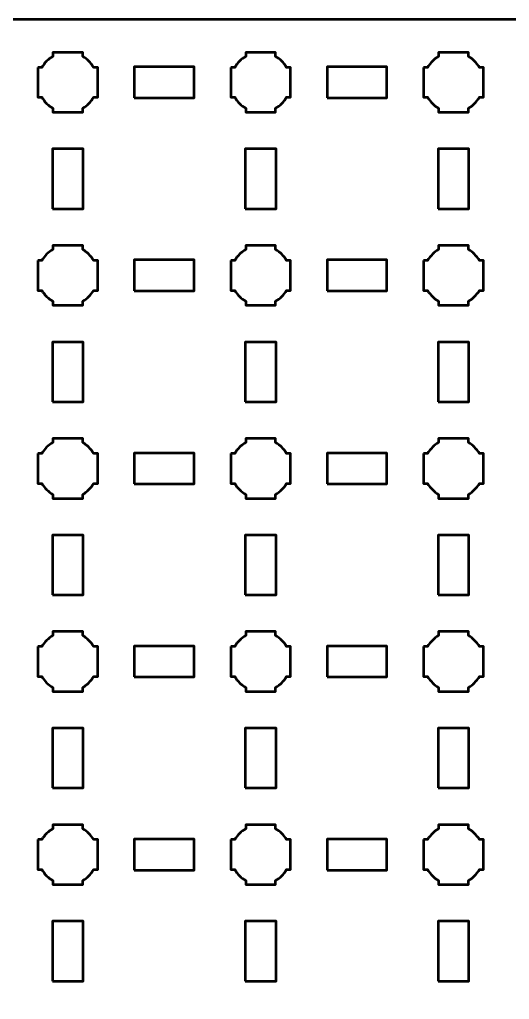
# Model space of a CAD drawing. Header units: centimetres. Extents: x -31.1 to 10.2, y -35.5 to 5.8.
# Drawn here: x -11 to -5.92, y -4.35 to 5.8 of the extents above; entities that cross this region are included whole.
import ezdxf

# ---------------------------------------------------------------- set-up
doc = ezdxf.new("R2010")
doc.units = ezdxf.units.CM
doc.header["$MEASUREMENT"] = 0
doc.layers.add('Layer 1', color=7, linetype='Continuous')

msp = doc.modelspace()

# ---------------------------------------------------------------- linework, layer by layer
at = {"layer": 'Layer 1', "color": 250, "lineweight": 53}
for points in [[(-9.81, 4.99), (-9.19, 4.99), (-9.19, 5.31), (-9.81, 5.31), (-9.81, 4.99)], [(-7.81, 4.99), (-7.19, 4.99), (-7.19, 5.31), (-7.81, 5.31), (-7.81, 4.99)], [(-10.66, 3.84), (-10.34, 3.84), (-10.34, 4.46), (-10.66, 4.46), (-10.66, 3.84)], [(-8.66, 3.84), (-8.34, 3.84), (-8.34, 4.46), (-8.66, 4.46), (-8.66, 3.84)], [(-6.66, 3.84), (-6.34, 3.84), (-6.34, 4.46), (-6.66, 4.46), (-6.66, 3.84)], [(-9.81, 2.99), (-9.19, 2.99), (-9.19, 3.31), (-9.81, 3.31), (-9.81, 2.99)], [(-7.81, 2.99), (-7.19, 2.99), (-7.19, 3.31), (-7.81, 3.31), (-7.81, 2.99)], [(-10.66, 1.84), (-10.34, 1.84), (-10.34, 2.46), (-10.66, 2.46), (-10.66, 1.84)], [(-8.66, 1.84), (-8.34, 1.84), (-8.34, 2.46), (-8.66, 2.46), (-8.66, 1.84)], [(-6.66, 1.84), (-6.34, 1.84), (-6.34, 2.46), (-6.66, 2.46), (-6.66, 1.84)], [(-9.81, 0.99), (-9.19, 0.99), (-9.19, 1.31), (-9.81, 1.31), (-9.81, 0.99)], [(-7.81, 0.99), (-7.19, 0.99), (-7.19, 1.31), (-7.81, 1.31), (-7.81, 0.99)], [(-10.66, -0.16), (-10.34, -0.16), (-10.34, 0.46), (-10.66, 0.46), (-10.66, -0.16)], [(-8.66, -0.16), (-8.34, -0.16), (-8.34, 0.46), (-8.66, 0.46), (-8.66, -0.16)], [(-6.66, -0.16), (-6.34, -0.16), (-6.34, 0.46), (-6.66, 0.46), (-6.66, -0.16)], [(-9.81, -1.01), (-9.19, -1.01), (-9.19, -0.69), (-9.81, -0.69), (-9.81, -1.01)], [(-7.81, -1.01), (-7.19, -1.01), (-7.19, -0.69), (-7.81, -0.69), (-7.81, -1.01)], [(-10.66, -2.16), (-10.34, -2.16), (-10.34, -1.54), (-10.66, -1.54), (-10.66, -2.16)], [(-8.66, -2.16), (-8.34, -2.16), (-8.34, -1.54), (-8.66, -1.54), (-8.66, -2.16)], [(-6.66, -2.16), (-6.34, -2.16), (-6.34, -1.54), (-6.66, -1.54), (-6.66, -2.16)], [(-9.81, -3.01), (-9.19, -3.01), (-9.19, -2.69), (-9.81, -2.69), (-9.81, -3.01)], [(-7.81, -3.01), (-7.19, -3.01), (-7.19, -2.69), (-7.81, -2.69), (-7.81, -3.01)], [(-10.66, -4.16), (-10.34, -4.16), (-10.34, -3.54), (-10.66, -3.54), (-10.66, -4.16)], [(-8.66, -4.16), (-8.34, -4.16), (-8.34, -3.54), (-8.66, -3.54), (-8.66, -4.16)], [(-6.66, -4.16), (-6.34, -4.16), (-6.34, -3.54), (-6.66, -3.54), (-6.66, -4.16)]]:
    msp.add_lwpolyline(points, close=True, dxfattribs=at)
msp.add_open_spline([(-31.15, -35), (-31.15, -35), (-31.15, 5.3), (-31.15, 5.3), (-31.15, 5.3), (-31.15, 5.57609), (-30.92609, 5.8), (-30.65, 5.8), (-30.65, 5.8), (-30.65, 5.8), (9.65, 5.8), (9.65, 5.8), (9.65, 5.8), (9.92609, 5.8), (10.15, 5.57609), (10.15, 5.3), (10.15, 5.3), (10.15, 5.3), (10.15, -35), (10.15, -35), (10.15, -35), (10.15, -35.27609), (9.92609, -35.5), (9.65, -35.5), (9.65, -35.5), (9.65, -35.5), (-30.65, -35.5), (-30.65, -35.5), (-30.65, -35.5), (-30.92609, -35.5), (-31.15, -35.27609), (-31.15, -35)], degree=3, knots=[0, 0, 0, 0, 0.125, 0.125, 0.125, 0.125, 0.25, 0.25, 0.25, 0.25, 0.375, 0.375, 0.375, 0.375, 0.5, 0.5, 0.5, 0.5, 0.625, 0.625, 0.625, 0.625, 0.75, 0.75, 0.75, 0.75, 0.875, 0.875, 0.875, 0.875, 1, 1, 1, 1], dxfattribs=at)
at = {"layer": 'Layer 1', "lineweight": 53}
for points in [[(-10.81, 5.305), (-10.81, 5.305), (-10.76851, 5.305), (-10.76851, 5.305), (-10.76851, 5.305), (-10.74128, 5.35205), (-10.70205, 5.39128), (-10.655, 5.41851), (-10.655, 5.41851), (-10.655, 5.41851), (-10.655, 5.46), (-10.655, 5.46), (-10.655, 5.46), (-10.655, 5.46), (-10.5, 5.46), (-10.5, 5.46), (-10.5, 5.46), (-10.5, 5.46), (-10.345, 5.46), (-10.345, 5.46), (-10.345, 5.46), (-10.345, 5.46), (-10.345, 5.41851), (-10.345, 5.41851), (-10.345, 5.41851), (-10.29795, 5.39128), (-10.25872, 5.35205), (-10.23149, 5.305), (-10.23149, 5.305), (-10.23149, 5.305), (-10.19, 5.305), (-10.19, 5.305), (-10.19, 5.305), (-10.19, 5.305), (-10.19, 5.15), (-10.19, 5.15), (-10.19, 5.15), (-10.19, 5.15), (-10.19, 4.995), (-10.19, 4.995), (-10.19, 4.995), (-10.19, 4.995), (-10.23149, 4.995), (-10.23149, 4.995), (-10.23149, 4.995), (-10.25872, 4.94795), (-10.29795, 4.90872), (-10.345, 4.88149), (-10.345, 4.88149), (-10.345, 4.88149), (-10.345, 4.84), (-10.345, 4.84), (-10.345, 4.84), (-10.345, 4.84), (-10.5, 4.84), (-10.5, 4.84), (-10.5, 4.84), (-10.5, 4.84), (-10.655, 4.84), (-10.655, 4.84), (-10.655, 4.84), (-10.655, 4.84), (-10.655, 4.88149), (-10.655, 4.88149), (-10.655, 4.88149), (-10.70205, 4.90872), (-10.74128, 4.94795), (-10.76851, 4.995), (-10.76851, 4.995), (-10.76851, 4.995), (-10.81, 4.995), (-10.81, 4.995), (-10.81, 4.995), (-10.81, 4.995), (-10.81, 5.15), (-10.81, 5.15), (-10.81, 5.15), (-10.81, 5.15), (-10.81, 5.305), (-10.81, 5.305)], [(-8.81, 5.305), (-8.81, 5.305), (-8.76851, 5.305), (-8.76851, 5.305), (-8.76851, 5.305), (-8.74128, 5.35205), (-8.70205, 5.39128), (-8.655, 5.41851), (-8.655, 5.41851), (-8.655, 5.41851), (-8.655, 5.46), (-8.655, 5.46), (-8.655, 5.46), (-8.655, 5.46), (-8.5, 5.46), (-8.5, 5.46), (-8.5, 5.46), (-8.5, 5.46), (-8.345, 5.46), (-8.345, 5.46), (-8.345, 5.46), (-8.345, 5.46), (-8.345, 5.41851), (-8.345, 5.41851), (-8.345, 5.41851), (-8.29795, 5.39128), (-8.25872, 5.35205), (-8.23149, 5.305), (-8.23149, 5.305), (-8.23149, 5.305), (-8.19, 5.305), (-8.19, 5.305), (-8.19, 5.305), (-8.19, 5.305), (-8.19, 5.15), (-8.19, 5.15), (-8.19, 5.15), (-8.19, 5.15), (-8.19, 4.995), (-8.19, 4.995), (-8.19, 4.995), (-8.19, 4.995), (-8.23149, 4.995), (-8.23149, 4.995), (-8.23149, 4.995), (-8.25872, 4.94795), (-8.29795, 4.90872), (-8.345, 4.88149), (-8.345, 4.88149), (-8.345, 4.88149), (-8.345, 4.84), (-8.345, 4.84), (-8.345, 4.84), (-8.345, 4.84), (-8.5, 4.84), (-8.5, 4.84), (-8.5, 4.84), (-8.5, 4.84), (-8.655, 4.84), (-8.655, 4.84), (-8.655, 4.84), (-8.655, 4.84), (-8.655, 4.88149), (-8.655, 4.88149), (-8.655, 4.88149), (-8.70205, 4.90872), (-8.74128, 4.94795), (-8.76851, 4.995), (-8.76851, 4.995), (-8.76851, 4.995), (-8.81, 4.995), (-8.81, 4.995), (-8.81, 4.995), (-8.81, 4.995), (-8.81, 5.15), (-8.81, 5.15), (-8.81, 5.15), (-8.81, 5.15), (-8.81, 5.305), (-8.81, 5.305)], [(-6.81, 5.305), (-6.81, 5.305), (-6.76851, 5.305), (-6.76851, 5.305), (-6.76851, 5.305), (-6.74128, 5.35205), (-6.70205, 5.39128), (-6.655, 5.41851), (-6.655, 5.41851), (-6.655, 5.41851), (-6.655, 5.46), (-6.655, 5.46), (-6.655, 5.46), (-6.655, 5.46), (-6.5, 5.46), (-6.5, 5.46), (-6.5, 5.46), (-6.5, 5.46), (-6.345, 5.46), (-6.345, 5.46), (-6.345, 5.46), (-6.345, 5.46), (-6.345, 5.41851), (-6.345, 5.41851), (-6.345, 5.41851), (-6.29795, 5.39128), (-6.25872, 5.35205), (-6.23149, 5.305), (-6.23149, 5.305), (-6.23149, 5.305), (-6.19, 5.305), (-6.19, 5.305), (-6.19, 5.305), (-6.19, 5.305), (-6.19, 5.15), (-6.19, 5.15), (-6.19, 5.15), (-6.19, 5.15), (-6.19, 4.995), (-6.19, 4.995), (-6.19, 4.995), (-6.19, 4.995), (-6.23149, 4.995), (-6.23149, 4.995), (-6.23149, 4.995), (-6.25872, 4.94795), (-6.29795, 4.90872), (-6.345, 4.88149), (-6.345, 4.88149), (-6.345, 4.88149), (-6.345, 4.84), (-6.345, 4.84), (-6.345, 4.84), (-6.345, 4.84), (-6.5, 4.84), (-6.5, 4.84), (-6.5, 4.84), (-6.5, 4.84), (-6.655, 4.84), (-6.655, 4.84), (-6.655, 4.84), (-6.655, 4.84), (-6.655, 4.88149), (-6.655, 4.88149), (-6.655, 4.88149), (-6.70205, 4.90872), (-6.74128, 4.94795), (-6.76851, 4.995), (-6.76851, 4.995), (-6.76851, 4.995), (-6.81, 4.995), (-6.81, 4.995), (-6.81, 4.995), (-6.81, 4.995), (-6.81, 5.15), (-6.81, 5.15), (-6.81, 5.15), (-6.81, 5.15), (-6.81, 5.305), (-6.81, 5.305)], [(-10.81, 3.305), (-10.81, 3.305), (-10.76851, 3.305), (-10.76851, 3.305), (-10.76851, 3.305), (-10.74128, 3.35205), (-10.70205, 3.39128), (-10.655, 3.41851), (-10.655, 3.41851), (-10.655, 3.41851), (-10.655, 3.46), (-10.655, 3.46), (-10.655, 3.46), (-10.655, 3.46), (-10.5, 3.46), (-10.5, 3.46), (-10.5, 3.46), (-10.5, 3.46), (-10.345, 3.46), (-10.345, 3.46), (-10.345, 3.46), (-10.345, 3.46), (-10.345, 3.41851), (-10.345, 3.41851), (-10.345, 3.41851), (-10.29795, 3.39128), (-10.25872, 3.35205), (-10.23149, 3.305), (-10.23149, 3.305), (-10.23149, 3.305), (-10.19, 3.305), (-10.19, 3.305), (-10.19, 3.305), (-10.19, 3.305), (-10.19, 3.15), (-10.19, 3.15), (-10.19, 3.15), (-10.19, 3.15), (-10.19, 2.995), (-10.19, 2.995), (-10.19, 2.995), (-10.19, 2.995), (-10.23149, 2.995), (-10.23149, 2.995), (-10.23149, 2.995), (-10.25872, 2.94795), (-10.29795, 2.90872), (-10.345, 2.88149), (-10.345, 2.88149), (-10.345, 2.88149), (-10.345, 2.84), (-10.345, 2.84), (-10.345, 2.84), (-10.345, 2.84), (-10.5, 2.84), (-10.5, 2.84), (-10.5, 2.84), (-10.5, 2.84), (-10.655, 2.84), (-10.655, 2.84), (-10.655, 2.84), (-10.655, 2.84), (-10.655, 2.88149), (-10.655, 2.88149), (-10.655, 2.88149), (-10.70205, 2.90872), (-10.74128, 2.94795), (-10.76851, 2.995), (-10.76851, 2.995), (-10.76851, 2.995), (-10.81, 2.995), (-10.81, 2.995), (-10.81, 2.995), (-10.81, 2.995), (-10.81, 3.15), (-10.81, 3.15), (-10.81, 3.15), (-10.81, 3.15), (-10.81, 3.305), (-10.81, 3.305)], [(-8.81, 3.305), (-8.81, 3.305), (-8.76851, 3.305), (-8.76851, 3.305), (-8.76851, 3.305), (-8.74128, 3.35205), (-8.70205, 3.39128), (-8.655, 3.41851), (-8.655, 3.41851), (-8.655, 3.41851), (-8.655, 3.46), (-8.655, 3.46), (-8.655, 3.46), (-8.655, 3.46), (-8.5, 3.46), (-8.5, 3.46), (-8.5, 3.46), (-8.5, 3.46), (-8.345, 3.46), (-8.345, 3.46), (-8.345, 3.46), (-8.345, 3.46), (-8.345, 3.41851), (-8.345, 3.41851), (-8.345, 3.41851), (-8.29795, 3.39128), (-8.25872, 3.35205), (-8.23149, 3.305), (-8.23149, 3.305), (-8.23149, 3.305), (-8.19, 3.305), (-8.19, 3.305), (-8.19, 3.305), (-8.19, 3.305), (-8.19, 3.15), (-8.19, 3.15), (-8.19, 3.15), (-8.19, 3.15), (-8.19, 2.995), (-8.19, 2.995), (-8.19, 2.995), (-8.19, 2.995), (-8.23149, 2.995), (-8.23149, 2.995), (-8.23149, 2.995), (-8.25872, 2.94795), (-8.29795, 2.90872), (-8.345, 2.88149), (-8.345, 2.88149), (-8.345, 2.88149), (-8.345, 2.84), (-8.345, 2.84), (-8.345, 2.84), (-8.345, 2.84), (-8.5, 2.84), (-8.5, 2.84), (-8.5, 2.84), (-8.5, 2.84), (-8.655, 2.84), (-8.655, 2.84), (-8.655, 2.84), (-8.655, 2.84), (-8.655, 2.88149), (-8.655, 2.88149), (-8.655, 2.88149), (-8.70205, 2.90872), (-8.74128, 2.94795), (-8.76851, 2.995), (-8.76851, 2.995), (-8.76851, 2.995), (-8.81, 2.995), (-8.81, 2.995), (-8.81, 2.995), (-8.81, 2.995), (-8.81, 3.15), (-8.81, 3.15), (-8.81, 3.15), (-8.81, 3.15), (-8.81, 3.305), (-8.81, 3.305)], [(-6.81, 3.305), (-6.81, 3.305), (-6.76851, 3.305), (-6.76851, 3.305), (-6.76851, 3.305), (-6.74128, 3.35205), (-6.70205, 3.39128), (-6.655, 3.41851), (-6.655, 3.41851), (-6.655, 3.41851), (-6.655, 3.46), (-6.655, 3.46), (-6.655, 3.46), (-6.655, 3.46), (-6.5, 3.46), (-6.5, 3.46), (-6.5, 3.46), (-6.5, 3.46), (-6.345, 3.46), (-6.345, 3.46), (-6.345, 3.46), (-6.345, 3.46), (-6.345, 3.41851), (-6.345, 3.41851), (-6.345, 3.41851), (-6.29795, 3.39128), (-6.25872, 3.35205), (-6.23149, 3.305), (-6.23149, 3.305), (-6.23149, 3.305), (-6.19, 3.305), (-6.19, 3.305), (-6.19, 3.305), (-6.19, 3.305), (-6.19, 3.15), (-6.19, 3.15), (-6.19, 3.15), (-6.19, 3.15), (-6.19, 2.995), (-6.19, 2.995), (-6.19, 2.995), (-6.19, 2.995), (-6.23149, 2.995), (-6.23149, 2.995), (-6.23149, 2.995), (-6.25872, 2.94795), (-6.29795, 2.90872), (-6.345, 2.88149), (-6.345, 2.88149), (-6.345, 2.88149), (-6.345, 2.84), (-6.345, 2.84), (-6.345, 2.84), (-6.345, 2.84), (-6.5, 2.84), (-6.5, 2.84), (-6.5, 2.84), (-6.5, 2.84), (-6.655, 2.84), (-6.655, 2.84), (-6.655, 2.84), (-6.655, 2.84), (-6.655, 2.88149), (-6.655, 2.88149), (-6.655, 2.88149), (-6.70205, 2.90872), (-6.74128, 2.94795), (-6.76851, 2.995), (-6.76851, 2.995), (-6.76851, 2.995), (-6.81, 2.995), (-6.81, 2.995), (-6.81, 2.995), (-6.81, 2.995), (-6.81, 3.15), (-6.81, 3.15), (-6.81, 3.15), (-6.81, 3.15), (-6.81, 3.305), (-6.81, 3.305)], [(-10.81, 1.305), (-10.81, 1.305), (-10.76851, 1.305), (-10.76851, 1.305), (-10.76851, 1.305), (-10.74128, 1.35205), (-10.70205, 1.39128), (-10.655, 1.41851), (-10.655, 1.41851), (-10.655, 1.41851), (-10.655, 1.46), (-10.655, 1.46), (-10.655, 1.46), (-10.655, 1.46), (-10.5, 1.46), (-10.5, 1.46), (-10.5, 1.46), (-10.5, 1.46), (-10.345, 1.46), (-10.345, 1.46), (-10.345, 1.46), (-10.345, 1.46), (-10.345, 1.41851), (-10.345, 1.41851), (-10.345, 1.41851), (-10.29795, 1.39128), (-10.25872, 1.35205), (-10.23149, 1.305), (-10.23149, 1.305), (-10.23149, 1.305), (-10.19, 1.305), (-10.19, 1.305), (-10.19, 1.305), (-10.19, 1.305), (-10.19, 1.15), (-10.19, 1.15), (-10.19, 1.15), (-10.19, 1.15), (-10.19, 0.995), (-10.19, 0.995), (-10.19, 0.995), (-10.19, 0.995), (-10.23149, 0.995), (-10.23149, 0.995), (-10.23149, 0.995), (-10.25872, 0.94795), (-10.29795, 0.90872), (-10.345, 0.88149), (-10.345, 0.88149), (-10.345, 0.88149), (-10.345, 0.84), (-10.345, 0.84), (-10.345, 0.84), (-10.345, 0.84), (-10.5, 0.84), (-10.5, 0.84), (-10.5, 0.84), (-10.5, 0.84), (-10.655, 0.84), (-10.655, 0.84), (-10.655, 0.84), (-10.655, 0.84), (-10.655, 0.88149), (-10.655, 0.88149), (-10.655, 0.88149), (-10.70205, 0.90872), (-10.74128, 0.94795), (-10.76851, 0.995), (-10.76851, 0.995), (-10.76851, 0.995), (-10.81, 0.995), (-10.81, 0.995), (-10.81, 0.995), (-10.81, 0.995), (-10.81, 1.15), (-10.81, 1.15), (-10.81, 1.15), (-10.81, 1.15), (-10.81, 1.305), (-10.81, 1.305)], [(-8.81, 1.305), (-8.81, 1.305), (-8.76851, 1.305), (-8.76851, 1.305), (-8.76851, 1.305), (-8.74128, 1.35205), (-8.70205, 1.39128), (-8.655, 1.41851), (-8.655, 1.41851), (-8.655, 1.41851), (-8.655, 1.46), (-8.655, 1.46), (-8.655, 1.46), (-8.655, 1.46), (-8.5, 1.46), (-8.5, 1.46), (-8.5, 1.46), (-8.5, 1.46), (-8.345, 1.46), (-8.345, 1.46), (-8.345, 1.46), (-8.345, 1.46), (-8.345, 1.41851), (-8.345, 1.41851), (-8.345, 1.41851), (-8.29795, 1.39128), (-8.25872, 1.35205), (-8.23149, 1.305), (-8.23149, 1.305), (-8.23149, 1.305), (-8.19, 1.305), (-8.19, 1.305), (-8.19, 1.305), (-8.19, 1.305), (-8.19, 1.15), (-8.19, 1.15), (-8.19, 1.15), (-8.19, 1.15), (-8.19, 0.995), (-8.19, 0.995), (-8.19, 0.995), (-8.19, 0.995), (-8.23149, 0.995), (-8.23149, 0.995), (-8.23149, 0.995), (-8.25872, 0.94795), (-8.29795, 0.90872), (-8.345, 0.88149), (-8.345, 0.88149), (-8.345, 0.88149), (-8.345, 0.84), (-8.345, 0.84), (-8.345, 0.84), (-8.345, 0.84), (-8.5, 0.84), (-8.5, 0.84), (-8.5, 0.84), (-8.5, 0.84), (-8.655, 0.84), (-8.655, 0.84), (-8.655, 0.84), (-8.655, 0.84), (-8.655, 0.88149), (-8.655, 0.88149), (-8.655, 0.88149), (-8.70205, 0.90872), (-8.74128, 0.94795), (-8.76851, 0.995), (-8.76851, 0.995), (-8.76851, 0.995), (-8.81, 0.995), (-8.81, 0.995), (-8.81, 0.995), (-8.81, 0.995), (-8.81, 1.15), (-8.81, 1.15), (-8.81, 1.15), (-8.81, 1.15), (-8.81, 1.305), (-8.81, 1.305)], [(-6.81, 1.305), (-6.81, 1.305), (-6.76851, 1.305), (-6.76851, 1.305), (-6.76851, 1.305), (-6.74128, 1.35205), (-6.70205, 1.39128), (-6.655, 1.41851), (-6.655, 1.41851), (-6.655, 1.41851), (-6.655, 1.46), (-6.655, 1.46), (-6.655, 1.46), (-6.655, 1.46), (-6.5, 1.46), (-6.5, 1.46), (-6.5, 1.46), (-6.5, 1.46), (-6.345, 1.46), (-6.345, 1.46), (-6.345, 1.46), (-6.345, 1.46), (-6.345, 1.41851), (-6.345, 1.41851), (-6.345, 1.41851), (-6.29795, 1.39128), (-6.25872, 1.35205), (-6.23149, 1.305), (-6.23149, 1.305), (-6.23149, 1.305), (-6.19, 1.305), (-6.19, 1.305), (-6.19, 1.305), (-6.19, 1.305), (-6.19, 1.15), (-6.19, 1.15), (-6.19, 1.15), (-6.19, 1.15), (-6.19, 0.995), (-6.19, 0.995), (-6.19, 0.995), (-6.19, 0.995), (-6.23149, 0.995), (-6.23149, 0.995), (-6.23149, 0.995), (-6.25872, 0.94795), (-6.29795, 0.90872), (-6.345, 0.88149), (-6.345, 0.88149), (-6.345, 0.88149), (-6.345, 0.84), (-6.345, 0.84), (-6.345, 0.84), (-6.345, 0.84), (-6.5, 0.84), (-6.5, 0.84), (-6.5, 0.84), (-6.5, 0.84), (-6.655, 0.84), (-6.655, 0.84), (-6.655, 0.84), (-6.655, 0.84), (-6.655, 0.88149), (-6.655, 0.88149), (-6.655, 0.88149), (-6.70205, 0.90872), (-6.74128, 0.94795), (-6.76851, 0.995), (-6.76851, 0.995), (-6.76851, 0.995), (-6.81, 0.995), (-6.81, 0.995), (-6.81, 0.995), (-6.81, 0.995), (-6.81, 1.15), (-6.81, 1.15), (-6.81, 1.15), (-6.81, 1.15), (-6.81, 1.305), (-6.81, 1.305)], [(-10.81, -0.695), (-10.81, -0.695), (-10.76851, -0.695), (-10.76851, -0.695), (-10.76851, -0.695), (-10.74128, -0.64795), (-10.70205, -0.60872), (-10.655, -0.58149), (-10.655, -0.58149), (-10.655, -0.58149), (-10.655, -0.54), (-10.655, -0.54), (-10.655, -0.54), (-10.655, -0.54), (-10.5, -0.54), (-10.5, -0.54), (-10.5, -0.54), (-10.5, -0.54), (-10.345, -0.54), (-10.345, -0.54), (-10.345, -0.54), (-10.345, -0.54), (-10.345, -0.58149), (-10.345, -0.58149), (-10.345, -0.58149), (-10.29795, -0.60872), (-10.25872, -0.64795), (-10.23149, -0.695), (-10.23149, -0.695), (-10.23149, -0.695), (-10.19, -0.695), (-10.19, -0.695), (-10.19, -0.695), (-10.19, -0.695), (-10.19, -0.85), (-10.19, -0.85), (-10.19, -0.85), (-10.19, -0.85), (-10.19, -1.005), (-10.19, -1.005), (-10.19, -1.005), (-10.19, -1.005), (-10.23149, -1.005), (-10.23149, -1.005), (-10.23149, -1.005), (-10.25872, -1.05205), (-10.29795, -1.09128), (-10.345, -1.11851), (-10.345, -1.11851), (-10.345, -1.11851), (-10.345, -1.16), (-10.345, -1.16), (-10.345, -1.16), (-10.345, -1.16), (-10.5, -1.16), (-10.5, -1.16), (-10.5, -1.16), (-10.5, -1.16), (-10.655, -1.16), (-10.655, -1.16), (-10.655, -1.16), (-10.655, -1.16), (-10.655, -1.11851), (-10.655, -1.11851), (-10.655, -1.11851), (-10.70205, -1.09128), (-10.74128, -1.05205), (-10.76851, -1.005), (-10.76851, -1.005), (-10.76851, -1.005), (-10.81, -1.005), (-10.81, -1.005), (-10.81, -1.005), (-10.81, -1.005), (-10.81, -0.85), (-10.81, -0.85), (-10.81, -0.85), (-10.81, -0.85), (-10.81, -0.695), (-10.81, -0.695)], [(-8.81, -0.695), (-8.81, -0.695), (-8.76851, -0.695), (-8.76851, -0.695), (-8.76851, -0.695), (-8.74128, -0.64795), (-8.70205, -0.60872), (-8.655, -0.58149), (-8.655, -0.58149), (-8.655, -0.58149), (-8.655, -0.54), (-8.655, -0.54), (-8.655, -0.54), (-8.655, -0.54), (-8.5, -0.54), (-8.5, -0.54), (-8.5, -0.54), (-8.5, -0.54), (-8.345, -0.54), (-8.345, -0.54), (-8.345, -0.54), (-8.345, -0.54), (-8.345, -0.58149), (-8.345, -0.58149), (-8.345, -0.58149), (-8.29795, -0.60872), (-8.25872, -0.64795), (-8.23149, -0.695), (-8.23149, -0.695), (-8.23149, -0.695), (-8.19, -0.695), (-8.19, -0.695), (-8.19, -0.695), (-8.19, -0.695), (-8.19, -0.85), (-8.19, -0.85), (-8.19, -0.85), (-8.19, -0.85), (-8.19, -1.005), (-8.19, -1.005), (-8.19, -1.005), (-8.19, -1.005), (-8.23149, -1.005), (-8.23149, -1.005), (-8.23149, -1.005), (-8.25872, -1.05205), (-8.29795, -1.09128), (-8.345, -1.11851), (-8.345, -1.11851), (-8.345, -1.11851), (-8.345, -1.16), (-8.345, -1.16), (-8.345, -1.16), (-8.345, -1.16), (-8.5, -1.16), (-8.5, -1.16), (-8.5, -1.16), (-8.5, -1.16), (-8.655, -1.16), (-8.655, -1.16), (-8.655, -1.16), (-8.655, -1.16), (-8.655, -1.11851), (-8.655, -1.11851), (-8.655, -1.11851), (-8.70205, -1.09128), (-8.74128, -1.05205), (-8.76851, -1.005), (-8.76851, -1.005), (-8.76851, -1.005), (-8.81, -1.005), (-8.81, -1.005), (-8.81, -1.005), (-8.81, -1.005), (-8.81, -0.85), (-8.81, -0.85), (-8.81, -0.85), (-8.81, -0.85), (-8.81, -0.695), (-8.81, -0.695)], [(-6.81, -0.695), (-6.81, -0.695), (-6.76851, -0.695), (-6.76851, -0.695), (-6.76851, -0.695), (-6.74128, -0.64795), (-6.70205, -0.60872), (-6.655, -0.58149), (-6.655, -0.58149), (-6.655, -0.58149), (-6.655, -0.54), (-6.655, -0.54), (-6.655, -0.54), (-6.655, -0.54), (-6.5, -0.54), (-6.5, -0.54), (-6.5, -0.54), (-6.5, -0.54), (-6.345, -0.54), (-6.345, -0.54), (-6.345, -0.54), (-6.345, -0.54), (-6.345, -0.58149), (-6.345, -0.58149), (-6.345, -0.58149), (-6.29795, -0.60872), (-6.25872, -0.64795), (-6.23149, -0.695), (-6.23149, -0.695), (-6.23149, -0.695), (-6.19, -0.695), (-6.19, -0.695), (-6.19, -0.695), (-6.19, -0.695), (-6.19, -0.85), (-6.19, -0.85), (-6.19, -0.85), (-6.19, -0.85), (-6.19, -1.005), (-6.19, -1.005), (-6.19, -1.005), (-6.19, -1.005), (-6.23149, -1.005), (-6.23149, -1.005), (-6.23149, -1.005), (-6.25872, -1.05205), (-6.29795, -1.09128), (-6.345, -1.11851), (-6.345, -1.11851), (-6.345, -1.11851), (-6.345, -1.16), (-6.345, -1.16), (-6.345, -1.16), (-6.345, -1.16), (-6.5, -1.16), (-6.5, -1.16), (-6.5, -1.16), (-6.5, -1.16), (-6.655, -1.16), (-6.655, -1.16), (-6.655, -1.16), (-6.655, -1.16), (-6.655, -1.11851), (-6.655, -1.11851), (-6.655, -1.11851), (-6.70205, -1.09128), (-6.74128, -1.05205), (-6.76851, -1.005), (-6.76851, -1.005), (-6.76851, -1.005), (-6.81, -1.005), (-6.81, -1.005), (-6.81, -1.005), (-6.81, -1.005), (-6.81, -0.85), (-6.81, -0.85), (-6.81, -0.85), (-6.81, -0.85), (-6.81, -0.695), (-6.81, -0.695)], [(-10.81, -2.695), (-10.81, -2.695), (-10.76851, -2.695), (-10.76851, -2.695), (-10.76851, -2.695), (-10.74128, -2.64795), (-10.70205, -2.60872), (-10.655, -2.58149), (-10.655, -2.58149), (-10.655, -2.58149), (-10.655, -2.54), (-10.655, -2.54), (-10.655, -2.54), (-10.655, -2.54), (-10.5, -2.54), (-10.5, -2.54), (-10.5, -2.54), (-10.5, -2.54), (-10.345, -2.54), (-10.345, -2.54), (-10.345, -2.54), (-10.345, -2.54), (-10.345, -2.58149), (-10.345, -2.58149), (-10.345, -2.58149), (-10.29795, -2.60872), (-10.25872, -2.64795), (-10.23149, -2.695), (-10.23149, -2.695), (-10.23149, -2.695), (-10.19, -2.695), (-10.19, -2.695), (-10.19, -2.695), (-10.19, -2.695), (-10.19, -2.85), (-10.19, -2.85), (-10.19, -2.85), (-10.19, -2.85), (-10.19, -3.005), (-10.19, -3.005), (-10.19, -3.005), (-10.19, -3.005), (-10.23149, -3.005), (-10.23149, -3.005), (-10.23149, -3.005), (-10.25872, -3.05205), (-10.29795, -3.09128), (-10.345, -3.11851), (-10.345, -3.11851), (-10.345, -3.11851), (-10.345, -3.16), (-10.345, -3.16), (-10.345, -3.16), (-10.345, -3.16), (-10.5, -3.16), (-10.5, -3.16), (-10.5, -3.16), (-10.5, -3.16), (-10.655, -3.16), (-10.655, -3.16), (-10.655, -3.16), (-10.655, -3.16), (-10.655, -3.11851), (-10.655, -3.11851), (-10.655, -3.11851), (-10.70205, -3.09128), (-10.74128, -3.05205), (-10.76851, -3.005), (-10.76851, -3.005), (-10.76851, -3.005), (-10.81, -3.005), (-10.81, -3.005), (-10.81, -3.005), (-10.81, -3.005), (-10.81, -2.85), (-10.81, -2.85), (-10.81, -2.85), (-10.81, -2.85), (-10.81, -2.695), (-10.81, -2.695)], [(-8.81, -2.695), (-8.81, -2.695), (-8.76851, -2.695), (-8.76851, -2.695), (-8.76851, -2.695), (-8.74128, -2.64795), (-8.70205, -2.60872), (-8.655, -2.58149), (-8.655, -2.58149), (-8.655, -2.58149), (-8.655, -2.54), (-8.655, -2.54), (-8.655, -2.54), (-8.655, -2.54), (-8.5, -2.54), (-8.5, -2.54), (-8.5, -2.54), (-8.5, -2.54), (-8.345, -2.54), (-8.345, -2.54), (-8.345, -2.54), (-8.345, -2.54), (-8.345, -2.58149), (-8.345, -2.58149), (-8.345, -2.58149), (-8.29795, -2.60872), (-8.25872, -2.64795), (-8.23149, -2.695), (-8.23149, -2.695), (-8.23149, -2.695), (-8.19, -2.695), (-8.19, -2.695), (-8.19, -2.695), (-8.19, -2.695), (-8.19, -2.85), (-8.19, -2.85), (-8.19, -2.85), (-8.19, -2.85), (-8.19, -3.005), (-8.19, -3.005), (-8.19, -3.005), (-8.19, -3.005), (-8.23149, -3.005), (-8.23149, -3.005), (-8.23149, -3.005), (-8.25872, -3.05205), (-8.29795, -3.09128), (-8.345, -3.11851), (-8.345, -3.11851), (-8.345, -3.11851), (-8.345, -3.16), (-8.345, -3.16), (-8.345, -3.16), (-8.345, -3.16), (-8.5, -3.16), (-8.5, -3.16), (-8.5, -3.16), (-8.5, -3.16), (-8.655, -3.16), (-8.655, -3.16), (-8.655, -3.16), (-8.655, -3.16), (-8.655, -3.11851), (-8.655, -3.11851), (-8.655, -3.11851), (-8.70205, -3.09128), (-8.74128, -3.05205), (-8.76851, -3.005), (-8.76851, -3.005), (-8.76851, -3.005), (-8.81, -3.005), (-8.81, -3.005), (-8.81, -3.005), (-8.81, -3.005), (-8.81, -2.85), (-8.81, -2.85), (-8.81, -2.85), (-8.81, -2.85), (-8.81, -2.695), (-8.81, -2.695)], [(-6.81, -2.695), (-6.81, -2.695), (-6.76851, -2.695), (-6.76851, -2.695), (-6.76851, -2.695), (-6.74128, -2.64795), (-6.70205, -2.60872), (-6.655, -2.58149), (-6.655, -2.58149), (-6.655, -2.58149), (-6.655, -2.54), (-6.655, -2.54), (-6.655, -2.54), (-6.655, -2.54), (-6.5, -2.54), (-6.5, -2.54), (-6.5, -2.54), (-6.5, -2.54), (-6.345, -2.54), (-6.345, -2.54), (-6.345, -2.54), (-6.345, -2.54), (-6.345, -2.58149), (-6.345, -2.58149), (-6.345, -2.58149), (-6.29795, -2.60872), (-6.25872, -2.64795), (-6.23149, -2.695), (-6.23149, -2.695), (-6.23149, -2.695), (-6.19, -2.695), (-6.19, -2.695), (-6.19, -2.695), (-6.19, -2.695), (-6.19, -2.85), (-6.19, -2.85), (-6.19, -2.85), (-6.19, -2.85), (-6.19, -3.005), (-6.19, -3.005), (-6.19, -3.005), (-6.19, -3.005), (-6.23149, -3.005), (-6.23149, -3.005), (-6.23149, -3.005), (-6.25872, -3.05205), (-6.29795, -3.09128), (-6.345, -3.11851), (-6.345, -3.11851), (-6.345, -3.11851), (-6.345, -3.16), (-6.345, -3.16), (-6.345, -3.16), (-6.345, -3.16), (-6.5, -3.16), (-6.5, -3.16), (-6.5, -3.16), (-6.5, -3.16), (-6.655, -3.16), (-6.655, -3.16), (-6.655, -3.16), (-6.655, -3.16), (-6.655, -3.11851), (-6.655, -3.11851), (-6.655, -3.11851), (-6.70205, -3.09128), (-6.74128, -3.05205), (-6.76851, -3.005), (-6.76851, -3.005), (-6.76851, -3.005), (-6.81, -3.005), (-6.81, -3.005), (-6.81, -3.005), (-6.81, -3.005), (-6.81, -2.85), (-6.81, -2.85), (-6.81, -2.85), (-6.81, -2.85), (-6.81, -2.695), (-6.81, -2.695)]]:
    msp.add_open_spline(points, degree=3, knots=[0, 0, 0, 0, 0.05, 0.05, 0.05, 0.05, 0.1, 0.1, 0.1, 0.1, 0.15, 0.15, 0.15, 0.15, 0.2, 0.2, 0.2, 0.2, 0.25, 0.25, 0.25, 0.25, 0.3, 0.3, 0.3, 0.3, 0.35, 0.35, 0.35, 0.35, 0.4, 0.4, 0.4, 0.4, 0.45, 0.45, 0.45, 0.45, 0.5, 0.5, 0.5, 0.5, 0.55, 0.55, 0.55, 0.55, 0.6, 0.6, 0.6, 0.6, 0.65, 0.65, 0.65, 0.65, 0.7, 0.7, 0.7, 0.7, 0.75, 0.75, 0.75, 0.75, 0.8, 0.8, 0.8, 0.8, 0.85, 0.85, 0.85, 0.85, 0.9, 0.9, 0.9, 0.9, 0.95, 0.95, 0.95, 0.95, 1, 1, 1, 1], dxfattribs=at)

doc.saveas('drawing.dxf')
